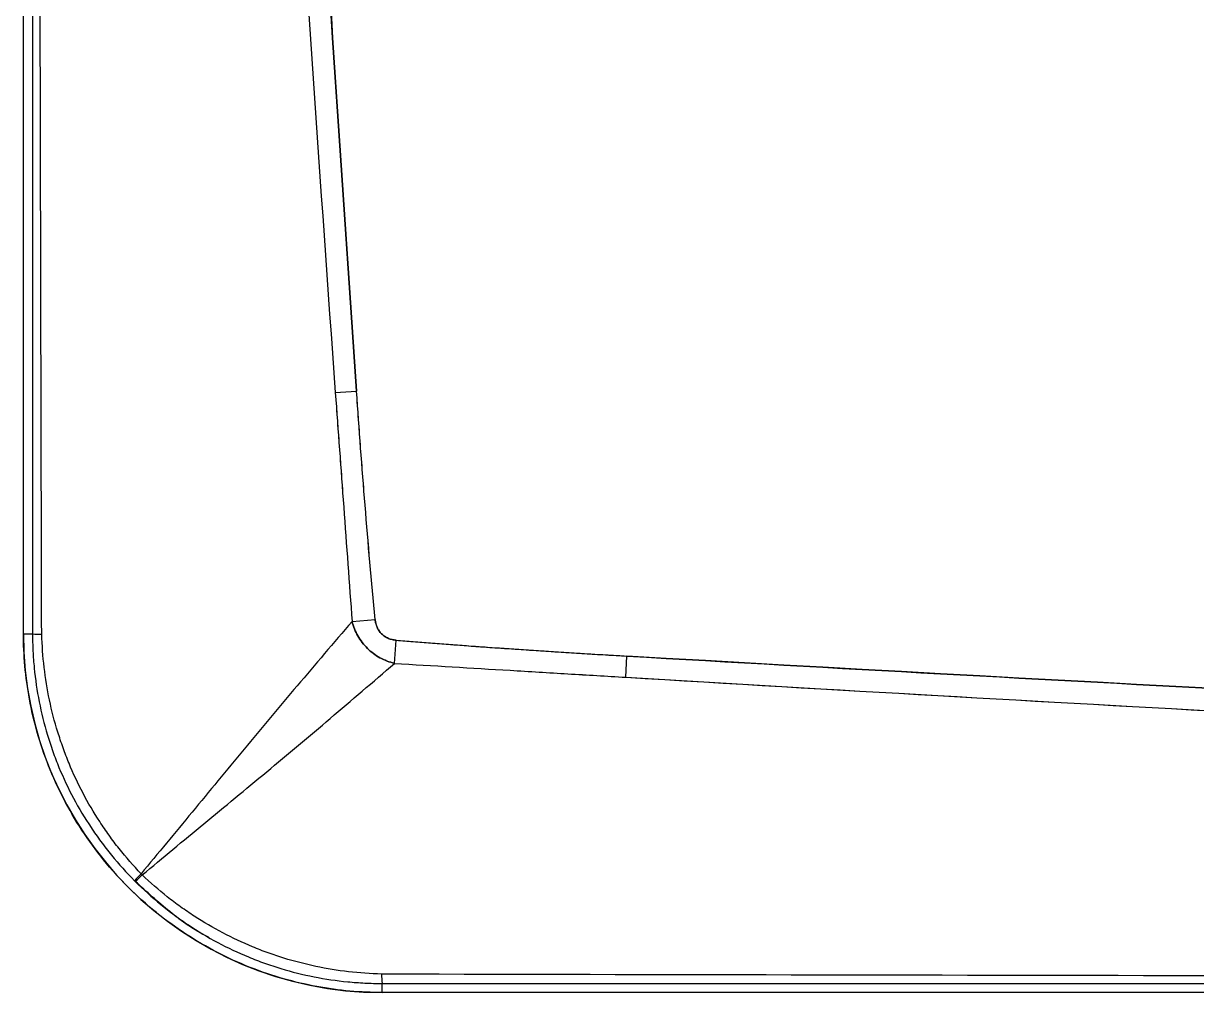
# Model space of a CAD drawing. Extents: x 398 to 508, y 623 to 782.
# Drawn here: x 398.08 to 407.56, y 643.62 to 651.45 of the extents above; entities that cross this region are included whole.
import ezdxf

# ---------------------------------------------------------------- set-up
doc = ezdxf.new("R2010")
doc.units = 0
doc.header["$MEASUREMENT"] = 0
doc.layers.add('GEOMETRY', color=2, linetype='Continuous', lineweight=25)

msp = doc.modelspace()

# ---------------------------------------------------------------- linework, layer by layer
at = {"layer": 'GEOMETRY'}
for p, q in [((398.077, 646.5191), (398.077, 731.7231)), ((400.5971, 648.468), (400.7686, 648.4801)), ((400.7329, 646.618), (400.919, 646.6359)), ((398.077, 646.5191), (398.1505, 646.5191)), ((401.0748, 646.2804), (401.0902, 646.4674)), ((402.9444, 646.1679), (402.9543, 646.3392)), ((400.975, 643.6211), (400.975, 643.6946)), ((505.179, 643.6211), (400.975, 643.6211))]:
    msp.add_line(p, q, dxfattribs=at)
for centre, radius, start, end in [((400.975, 646.5191), 2.898, 180, 270), ((398.2207, 647.1512), 0.636, 263.66961, 270.44146), ((399.6272, 643.9721), 0.8544, 134.57699, 139.73214), ((398.4424, 645.1569), 0.8341, 310.14843, 315.42985), ((401.6282, 643.7655), 0.657, 179.55985, 186.19382)]:
    msp.add_arc(centre, radius, start, end, dxfattribs=at)
for points, knots in [([(398.1505, 731.7231), (398.1506, 731.6954), (398.1506, 731.6676), (398.1506, 731.6121), (398.1506, 731.5289), (398.1506, 731.3348), (398.1506, 730.9465), (398.1507, 730.1699), (398.1509, 728.6167), (398.151, 727.2854), (398.1513, 724.6228), (398.1515, 722.8477), (398.152, 717.5224), (398.1523, 713.9723), (398.1531, 703.3218), (398.1533, 696.2214), (398.1533, 682.0207), (398.1531, 674.9204), (398.1523, 664.2699), (398.152, 660.7197), (398.1515, 655.3945), (398.1513, 653.6194), (398.151, 650.9568), (398.1509, 649.6255), (398.1507, 648.0723), (398.1506, 647.2957), (398.1506, 646.9074), (398.1506, 646.7132), (398.1506, 646.63), (398.1506, 646.5746), (398.1506, 646.5468), (398.1505, 646.5191)], [0, 0, 0, 0, 0.000977, 0.000977, 0.001953, 0.003906, 0.007813, 0.015625, 0.03125, 0.0625, 0.0625, 0.125, 0.125, 0.25, 0.25, 0.5, 0.5, 0.75, 0.75, 0.875, 0.875, 0.9375, 0.9375, 0.96875, 0.984375, 0.992187, 0.996094, 0.998047, 0.999023, 0.999023, 1, 1, 1, 1]), ([(398.1505, 731.7231), (398.1506, 731.6954), (398.1506, 731.6676), (398.1506, 731.6121), (398.1506, 731.5289), (398.1506, 731.3348), (398.1506, 730.9465), (398.1507, 730.1699), (398.1509, 728.6167), (398.151, 727.2854), (398.1513, 724.6228), (398.1515, 722.8477), (398.152, 717.5224), (398.1523, 713.9723), (398.1531, 703.3218), (398.1533, 696.2214), (398.1533, 682.0207), (398.1531, 674.9204), (398.1523, 664.2699), (398.152, 660.7197), (398.1515, 655.3945), (398.1513, 653.6194), (398.151, 650.9568), (398.1509, 649.6255), (398.1507, 648.0723), (398.1506, 647.2957), (398.1506, 646.9074), (398.1506, 646.7132), (398.1506, 646.63), (398.1506, 646.5746), (398.1506, 646.5468), (398.1505, 646.5191)], [0, 0, 0, 0, 0.000977, 0.000977, 0.001953, 0.003906, 0.007813, 0.015625, 0.03125, 0.0625, 0.0625, 0.125, 0.125, 0.25, 0.25, 0.5, 0.5, 0.75, 0.75, 0.875, 0.875, 0.9375, 0.9375, 0.96875, 0.984375, 0.992187, 0.996094, 0.998047, 0.999023, 0.999023, 1, 1, 1, 1]), ([(398.2241, 646.5723), (398.224, 646.5758), (398.2241, 646.5792), (398.224, 646.5862), (398.224, 646.5965), (398.224, 646.6208), (398.2238, 646.6693), (398.2236, 646.7662), (398.2231, 646.9601), (398.2222, 647.3479), (398.2203, 648.1236), (398.2166, 649.6748), (398.2136, 651.0045), (398.2077, 653.6638), (398.204, 655.4366), (398.1938, 660.7552), (398.1883, 664.3009), (398.1799, 671.3924), (398.177, 674.9381), (398.1733, 682.0296), (398.1724, 685.5753), (398.1724, 692.6668), (398.1733, 696.2126), (398.177, 703.304), (398.1799, 706.8498), (398.1883, 713.9412), (398.1938, 717.4869), (398.2074, 724.5784), (398.2154, 728.1241), (398.2241, 731.6699)], [0, 0, 0, 0, 0.000122, 0.000122, 0.000244, 0.000488, 0.000977, 0.001953, 0.003906, 0.007813, 0.015625, 0.03125, 0.0625, 0.0625, 0.125, 0.125, 0.25, 0.25, 0.375, 0.375, 0.5, 0.5, 0.625, 0.625, 0.75, 0.75, 0.875, 0.875, 1, 1, 1, 1]), ([(398.2241, 646.5723), (398.224, 646.5758), (398.2241, 646.5792), (398.224, 646.5862), (398.224, 646.5965), (398.224, 646.6208), (398.2238, 646.6693), (398.2236, 646.7662), (398.2231, 646.9601), (398.2222, 647.3479), (398.2203, 648.1236), (398.2166, 649.6748), (398.2136, 651.0045), (398.2077, 653.6638), (398.204, 655.4366), (398.1938, 660.7552), (398.1883, 664.3009), (398.1799, 671.3924), (398.177, 674.9381), (398.1733, 682.0296), (398.1724, 685.5753), (398.1724, 692.6668), (398.1733, 696.2126), (398.177, 703.304), (398.1799, 706.8498), (398.1883, 713.9412), (398.1938, 717.4869), (398.2074, 724.5784), (398.2154, 728.1241), (398.2241, 731.6699)], [0, 0, 0, 0, 0.000122, 0.000122, 0.000244, 0.000488, 0.000977, 0.001953, 0.003906, 0.007813, 0.015625, 0.03125, 0.0625, 0.0625, 0.125, 0.125, 0.25, 0.25, 0.375, 0.375, 0.5, 0.5, 0.625, 0.625, 0.75, 0.75, 0.875, 0.875, 1, 1, 1, 1]), ([(400.5971, 729.7736), (400.3508, 726.3911), (400.1358, 723.0074), (399.7691, 716.2376), (399.6174, 712.8514), (399.3761, 706.0768), (399.2865, 702.6883), (399.1972, 697.6037), (399.1749, 695.9086), (399.1452, 692.5178), (399.1378, 690.822), (399.1377, 685.7353), (399.1672, 682.3444), (399.2565, 677.2586), (399.2938, 675.5633), (399.3837, 672.1732), (399.4362, 670.4785), (399.6172, 665.3952), (399.769, 662.0076), (400.0441, 656.9282), (400.1437, 655.2354), (400.3586, 651.851), (400.474, 650.1593), (400.5971, 648.468)], [0, 0, 0, 0, 0.125, 0.125, 0.25, 0.25, 0.375, 0.375, 0.4375, 0.4375, 0.5, 0.5, 0.625, 0.625, 0.6875, 0.6875, 0.75, 0.75, 0.875, 0.875, 0.9375, 0.9375, 1, 1, 1, 1]), ([(400.5971, 729.7736), (400.3508, 726.3911), (400.1358, 723.0074), (399.7691, 716.2376), (399.6174, 712.8514), (399.3761, 706.0768), (399.2865, 702.6883), (399.1674, 695.9089), (399.1378, 692.5176), (399.1377, 685.7353), (399.1672, 682.3444), (399.2863, 675.5633), (399.3759, 672.1729), (399.6172, 665.3952), (399.769, 662.0076), (400.1358, 655.2351), (400.3508, 651.8504), (400.5971, 648.468)], [0, 0, 0, 0, 0.258278, 0.258278, 0.516555, 0.516555, 0.774833, 0.774833, 1.033111, 1.033111, 1.291388, 1.291388, 1.549666, 1.549666, 1.807944, 1.807944, 2.066221, 2.066221, 2.066221, 2.066221]), ([(400.7685, 729.7615), (400.531, 726.3797), (400.3247, 722.9966), (399.9733, 716.2284), (399.8281, 712.8431), (399.5971, 706.0703), (399.5112, 702.6829), (399.4255, 697.6001), (399.4041, 695.9056), (399.3755, 692.516), (399.3684, 690.8209), (399.3684, 685.7361), (399.3968, 682.3465), (399.4825, 677.2625), (399.5182, 675.5678), (399.6043, 672.1789), (399.6547, 670.4848), (399.828, 665.4031), (399.9732, 662.0165), (400.2368, 656.9384), (400.3323, 655.246), (400.5388, 651.8623), (400.6498, 650.171), (400.7686, 648.4801)], [0, 0, 0, 0, 0.125, 0.125, 0.25, 0.25, 0.375, 0.375, 0.4375, 0.4375, 0.5, 0.5, 0.625, 0.625, 0.6875, 0.6875, 0.75, 0.75, 0.875, 0.875, 0.9375, 0.9375, 1, 1, 1, 1]), ([(400.7686, 648.4801), (400.2935, 655.2438), (399.9435, 662.0153), (399.5969, 672.1786), (399.511, 675.5678), (399.3968, 682.3465), (399.3684, 685.7361), (399.3684, 692.5158), (399.3969, 695.9058), (399.5112, 702.6829), (399.5971, 706.0703), (399.9437, 716.2295), (400.2935, 722.9978), (400.7685, 729.7615)], [0.222142, 0.222142, 0.222142, 0.222142, 0.737632, 0.737632, 0.995377, 0.995377, 1.253122, 1.253122, 1.510867, 1.510867, 1.768612, 1.768612, 2.284102, 2.284102, 2.284102, 2.284102]), ([(400.5971, 648.468), (400.6027, 648.391), (400.6084, 648.3139), (400.6197, 648.1597), (400.6254, 648.0826), (400.6423, 647.8513), (400.6536, 647.6972), (400.6874, 647.2346), (400.7098, 646.9263), (400.7329, 646.618)], [0, 0, 0, 0, 0.125, 0.125, 0.25, 0.25, 0.5, 0.5, 1, 1, 1, 1]), ([(400.5971, 648.468), (400.6196, 648.1597), (400.6423, 647.8513), (400.6874, 647.2346), (400.7098, 646.9263), (400.7329, 646.618)], [0, 0, 0, 0, 0.02355962, 0.02355962, 0.04711924, 0.04711924, 0.04711924, 0.04711924]), ([(400.919, 646.6359), (400.8895, 646.9429), (400.8628, 647.2501), (400.8255, 647.7112), (400.8136, 647.865), (400.7905, 648.1725), (400.7794, 648.3263), (400.7686, 648.4801)], [0, 0, 0, 0, 0.5, 0.5, 0.75, 0.75, 1, 1, 1, 1]), ([(401.0902, 646.4674), (401.0682, 646.4692), (401.0464, 646.4741), (401.0161, 646.4867), (401.0063, 646.4918), (400.9879, 646.5039), (400.9794, 646.5107), (400.9638, 646.526), (400.9567, 646.5346), (400.9444, 646.5528), (400.9392, 646.5623), (400.9305, 646.5825), (400.927, 646.593), (400.9218, 646.6143), (400.92, 646.625), (400.919, 646.6359)], [0, 0, 0, 0, 0.25, 0.25, 0.375, 0.375, 0.5, 0.5, 0.625, 0.625, 0.75, 0.75, 0.875, 0.875, 1, 1, 1, 1]), ([(400.919, 646.6359), (400.9193, 646.6327), (400.92, 646.6262), (400.9216, 646.6167), (400.9234, 646.6074), (400.9257, 646.5983), (400.9283, 646.5894), (400.9314, 646.5808), (400.9378, 646.5649), (400.9497, 646.5429), (400.9708, 646.5176), (400.9965, 646.4969), (401.0207, 646.4842), (401.0412, 646.4767), (401.0569, 646.4724), (401.0733, 646.4692), (401.0845, 646.468), (401.0902, 646.4674)], [0, 0, 0, 0, 0.037256, 0.073873, 0.109919, 0.14546, 0.18057, 0.215322, 0.249793, 0.375861, 0.499433, 0.622813, 0.749029, 0.80975, 0.87156, 0.934854, 1, 1, 1, 1]), ([(400.7329, 646.618), (400.5829, 646.445), (400.4352, 646.2722), (400.1443, 645.9281), (400.0012, 645.7566), (399.7184, 645.416), (399.5788, 645.2468), (399.3019, 644.9113), (399.1645, 644.7452), (399.0274, 644.5807)], [0, 0, 0, 0, 0.25, 0.25, 0.5, 0.5, 0.75, 0.75, 1, 1, 1, 1]), ([(400.7329, 646.618), (400.5829, 646.445), (400.4352, 646.2722), (400.1443, 645.9281), (400.0012, 645.7566), (399.7184, 645.416), (399.5788, 645.2468), (399.3019, 644.9113), (399.1645, 644.7452), (399.0274, 644.5807)], [0, 0, 0, 0, 0.25, 0.25, 0.5, 0.5, 0.75, 0.75, 1, 1, 1, 1]), ([(401.0748, 646.2804), (401.0544, 646.2854), (401.0345, 646.2917), (400.9952, 646.3069), (400.9762, 646.3158), (400.9394, 646.3361), (400.9215, 646.3476), (400.8876, 646.3729), (400.8716, 646.3866), (400.8416, 646.4162), (400.8275, 646.4323), (400.8018, 646.4658), (400.7902, 646.4833), (400.7695, 646.5199), (400.7603, 646.539), (400.7446, 646.5779), (400.7381, 646.5978), (400.7329, 646.618)], [0, 0, 0, 0, 0.125, 0.125, 0.25, 0.25, 0.375, 0.375, 0.5, 0.5, 0.625, 0.625, 0.75, 0.75, 0.875, 0.875, 1, 1, 1, 1]), ([(400.7329, 646.618), (400.7433, 646.5777), (400.7591, 646.5382), (400.8006, 646.4651), (400.8266, 646.4311), (400.8866, 646.3718), (400.921, 646.3462), (400.9946, 646.3056), (401.0342, 646.2904), (401.0748, 646.2804)], [0, 0, 0, 0, 0.00323064, 0.00323064, 0.00646127, 0.00646127, 0.00969191, 0.00969191, 0.01292254, 0.01292254, 0.01292254, 0.01292254]), ([(400.975, 643.6211), (400.8042, 643.6211), (400.6271, 643.6363), (400.2683, 643.7027), (400.0866, 643.7539), (399.7299, 643.8952), (399.5549, 643.9852), (399.3064, 644.1476), (399.2259, 644.2063), (399.071, 644.3321), (398.9965, 644.3992), (398.8551, 644.5406), (398.788, 644.615), (398.6623, 644.7699), (398.6036, 644.8504), (398.4411, 645.099), (398.3511, 645.274), (398.2099, 645.6307), (398.1586, 645.8123), (398.0922, 646.1712), (398.077, 646.3483), (398.077, 646.5191)], [0, 0, 0, 0, 0.125, 0.125, 0.25, 0.25, 0.375, 0.375, 0.4375, 0.4375, 0.5, 0.5, 0.5625, 0.5625, 0.625, 0.625, 0.75, 0.75, 0.875, 0.875, 1, 1, 1, 1]), ([(398.1505, 646.5191), (398.1505, 646.5134), (398.1505, 646.5075), (398.1506, 646.4958), (398.1507, 646.4784), (398.1515, 646.4379), (398.1527, 646.4032), (398.156, 646.334), (398.1594, 646.288), (398.1728, 646.1507), (398.1862, 646.0599), (398.2219, 645.8796), (398.2441, 645.7902), (398.2843, 645.6572), (398.2988, 645.613), (398.33, 645.5256), (398.3466, 645.4825), (398.4346, 645.2695), (398.5209, 645.1077), (398.6486, 644.9159), (398.6751, 644.8781), (398.7302, 644.8036), (398.7589, 644.7668), (398.8471, 644.659), (398.9094, 644.5902), (398.9752, 644.5243)], [0, 0, 0, 0, 0.007812, 0.007812, 0.015625, 0.03125, 0.0625, 0.0625, 0.125, 0.125, 0.25, 0.25, 0.375, 0.375, 0.4375, 0.4375, 0.5, 0.5, 0.75, 0.75, 0.8125, 0.8125, 0.875, 0.875, 1, 1, 1, 1]), ([(399.0274, 644.5807), (398.9653, 644.6456), (398.9063, 644.7133), (398.8226, 644.8188), (398.7954, 644.8547), (398.7431, 644.9275), (398.7178, 644.9644), (398.5962, 645.1511), (398.5135, 645.3082), (398.4283, 645.5142), (398.4122, 645.5559), (398.3818, 645.6402), (398.3675, 645.6829), (398.3279, 645.8113), (398.3056, 645.8976), (398.2507, 646.1587), (398.2301, 646.3355), (398.2256, 646.5152)], [0, 0, 0, 0, 0.125, 0.125, 0.1875, 0.1875, 0.25, 0.25, 0.5, 0.5, 0.5625, 0.5625, 0.625, 0.625, 0.75, 0.75, 1, 1, 1, 1]), ([(399.0274, 644.5807), (398.9653, 644.6456), (398.9063, 644.7133), (398.8226, 644.8188), (398.7954, 644.8547), (398.7431, 644.9275), (398.7178, 644.9644), (398.5962, 645.1511), (398.5135, 645.3082), (398.4283, 645.5142), (398.4122, 645.5559), (398.3818, 645.6402), (398.3675, 645.6829), (398.3279, 645.8113), (398.3056, 645.8976), (398.2507, 646.1587), (398.2301, 646.3355), (398.2256, 646.5152)], [0, 0, 0, 0, 0.125, 0.125, 0.1875, 0.1875, 0.25, 0.25, 0.5, 0.5, 0.5625, 0.5625, 0.625, 0.625, 0.75, 0.75, 1, 1, 1, 1]), ([(401.0902, 646.4674), (401.4006, 646.4417), (401.7112, 646.4188), (402.1772, 646.3871), (402.3326, 646.377), (402.6435, 646.3575), (402.7989, 646.3483), (402.9543, 646.3392)], [0, 0, 0, 0, 0.5, 0.5, 0.75, 0.75, 1, 1, 1, 1]), ([(401.0902, 646.4674), (401.1358, 646.4637), (401.2282, 646.4561), (401.3684, 646.4451), (401.512, 646.4341), (401.659, 646.4232), (401.8093, 646.4124), (401.9629, 646.4017), (402.1199, 646.391), (402.2803, 646.3805), (402.4441, 646.37), (402.6112, 646.3596), (402.7816, 646.3493), (402.8964, 646.3426), (402.9543, 646.3392)], [0, 0, 0, 0, 0.0734891, 0.1487667, 0.2258333, 0.3046894, 0.3853352, 0.4677713, 0.5519979, 0.6380154, 0.7258241, 0.8154242, 0.9068161, 1, 1, 1, 1]), ([(399.0366, 644.5715), (399.2012, 644.7086), (399.3674, 644.8461), (399.7031, 645.1233), (399.8724, 645.2631), (400.2132, 645.5465), (400.3847, 645.69), (400.729, 645.9817), (400.9017, 646.1299), (401.0748, 646.2804)], [0, 0, 0, 0, 0.25, 0.25, 0.5, 0.5, 0.75, 0.75, 1, 1, 1, 1]), ([(399.0366, 644.5715), (399.2012, 644.7086), (399.3674, 644.8461), (399.7031, 645.1233), (399.8724, 645.2631), (400.2132, 645.5465), (400.3847, 645.69), (400.729, 645.9817), (400.9017, 646.1299), (401.0748, 646.2804)], [0, 0, 0, 0, 0.25, 0.25, 0.5, 0.5, 0.75, 0.75, 1, 1, 1, 1]), ([(401.0748, 646.2804), (401.3863, 646.2613), (401.6979, 646.2428), (402.1653, 646.2149), (402.3212, 646.2055), (402.5549, 646.1914), (402.6328, 646.1867), (402.7886, 646.1773), (402.8665, 646.1726), (402.9444, 646.1679)], [0, 0, 0, 0, 0.5, 0.5, 0.75, 0.75, 0.875, 0.875, 1, 1, 1, 1]), ([(401.0748, 646.2804), (401.3863, 646.2613), (401.6979, 646.2428), (402.3212, 646.2055), (402.6328, 646.1866), (402.9444, 646.1679)], [0, 0, 0, 0, 0.02378901, 0.02378901, 0.04757802, 0.04757802, 0.04757802, 0.04757802]), ([(402.9543, 646.3392), (406.3327, 646.1433), (409.7119, 645.9682), (416.4716, 645.659), (419.8522, 645.5249), (426.6147, 645.2968), (429.9967, 645.2028), (435.0707, 645.0911), (436.7622, 645.0587), (440.1455, 645.0036), (441.8374, 644.9809), (443.5293, 644.963)], [0, 0, 0, 0, 0.25, 0.25, 0.5, 0.5, 0.75, 0.75, 0.875, 0.875, 1, 1, 1, 1]), ([(443.5293, 644.963), (436.7614, 645.0347), (429.996, 645.1828), (416.4709, 645.639), (409.7112, 645.9474), (402.9543, 646.3392)], [0.223767, 0.223767, 0.223767, 0.223767, 0.738322, 0.738322, 1.252877, 1.252877, 1.252877, 1.252877]), ([(402.9444, 646.1679), (406.3052, 645.9659), (409.6667, 645.7847), (416.3912, 645.4638), (419.7542, 645.3242), (426.4818, 645.0865), (429.8463, 644.9883), (434.8943, 644.8714), (436.5771, 644.8375), (439.9431, 644.7797), (441.6263, 644.7558), (443.3096, 644.7368)], [0, 0, 0, 0, 0.25, 0.25, 0.5, 0.5, 0.75, 0.75, 0.875, 0.875, 1, 1, 1, 1]), ([(402.9444, 646.1679), (409.6659, 645.764), (416.3905, 645.4431), (429.8456, 644.9676), (436.5762, 644.8127), (443.3096, 644.7368)], [0, 0, 0, 0, 0.512961, 0.512961, 1.025923, 1.025923, 1.025923, 1.025923]), ([(400.9712, 643.7705), (400.7915, 643.775), (400.6147, 643.7955), (400.3536, 643.8503), (400.2673, 643.8726), (400.139, 643.9121), (400.0963, 643.9264), (400.0119, 643.9567), (399.9703, 643.9729), (399.7643, 644.058), (399.6071, 644.1406), (399.4204, 644.2621), (399.3835, 644.2874), (399.3107, 644.3397), (399.2748, 644.3668), (399.1692, 644.4504), (399.1016, 644.5094), (399.0366, 644.5715)], [0, 0, 0, 0, 0.25, 0.25, 0.375, 0.375, 0.4375, 0.4375, 0.5, 0.5, 0.75, 0.75, 0.8125, 0.8125, 0.875, 0.875, 1, 1, 1, 1]), ([(400.9712, 643.7705), (400.7915, 643.775), (400.6147, 643.7955), (400.3536, 643.8503), (400.2673, 643.8726), (400.139, 643.9121), (400.0963, 643.9264), (400.0119, 643.9567), (399.9703, 643.9729), (399.7643, 644.058), (399.6071, 644.1406), (399.4204, 644.2621), (399.3835, 644.2874), (399.3107, 644.3397), (399.2748, 644.3668), (399.1692, 644.4504), (399.1016, 644.5094), (399.0366, 644.5715)], [0, 0, 0, 0, 0.25, 0.25, 0.375, 0.375, 0.4375, 0.4375, 0.5, 0.5, 0.75, 0.75, 0.8125, 0.8125, 0.875, 0.875, 1, 1, 1, 1]), ([(398.9802, 644.5193), (398.9794, 644.5202), (398.9777, 644.5218), (398.976, 644.5235), (398.9752, 644.5243)], [0, 0, 0, 0, 0.5000026, 1, 1, 1, 1]), ([(398.9802, 644.5193), (399.046, 644.4536), (399.1149, 644.3913), (399.2227, 644.303), (399.2595, 644.2744), (399.334, 644.2192), (399.3718, 644.1927), (399.5635, 644.065), (399.7254, 643.9787), (399.9384, 643.8907), (399.9815, 643.8741), (400.0689, 643.8429), (400.1131, 643.8283), (400.2461, 643.7882), (400.3355, 643.7659), (400.5158, 643.7303), (400.6066, 643.7169), (400.7439, 643.7034), (400.7899, 643.7001), (400.8591, 643.6967), (400.8822, 643.6959), (400.9285, 643.6948), (400.9518, 643.6945), (400.975, 643.6946)], [0, 0, 0, 0, 0.125, 0.125, 0.1875, 0.1875, 0.25, 0.25, 0.5, 0.5, 0.5625, 0.5625, 0.625, 0.625, 0.75, 0.75, 0.875, 0.875, 0.9375, 0.9375, 0.96875, 0.96875, 1, 1, 1, 1]), ([(399.5788, 644.0642), (399.5746, 644.0663), (399.4602, 644.1222), (399.2539, 644.27), (399.0718, 644.4359), (398.9802, 644.5193)], [0, 0, 0, 0, 0.01858, 0.506725, 1, 1, 1, 1]), ([(401.0289, 643.769), (401.0265, 643.769), (401.0241, 643.7692), (401.0193, 643.7693), (401.0121, 643.7695), (400.9952, 643.7699), (400.9808, 643.7703), (400.9712, 643.7705)], [0, 0, 0, 0, 0.125, 0.125, 0.25, 0.5, 1, 1, 1, 1]), ([(401.0289, 643.769), (401.0265, 643.769), (401.0241, 643.7692), (401.0193, 643.7693), (401.0121, 643.7695), (400.9952, 643.7699), (400.9808, 643.7703), (400.9712, 643.7705)], [0, 0, 0, 0, 0.125, 0.125, 0.25, 0.5, 1, 1, 1, 1]), ([(400.975, 643.6946), (401.0089, 643.6946), (401.0429, 643.6946), (401.1107, 643.6946), (401.2125, 643.6946), (401.4499, 643.6946), (401.9248, 643.6947), (402.8746, 643.6948), (404.7741, 643.6949), (406.4023, 643.6951), (409.6587, 643.6954), (411.8296, 643.6955), (418.3423, 643.6961), (422.6842, 643.6964), (435.7097, 643.6971), (444.3933, 643.6974), (461.7607, 643.6974), (470.4444, 643.6971), (483.4699, 643.6964), (487.8117, 643.6961), (494.3244, 643.6955), (496.4954, 643.6954), (499.7517, 643.6951), (501.3799, 643.6949), (503.2795, 643.6948), (504.2292, 643.6947), (504.7041, 643.6946), (504.9416, 643.6946), (505.0433, 643.6946), (505.1112, 643.6946), (505.1451, 643.6946), (505.179, 643.6946)], [0, 0, 0, 0, 0.000977, 0.000977, 0.001953, 0.003906, 0.007812, 0.015625, 0.03125, 0.0625, 0.0625, 0.125, 0.125, 0.25, 0.25, 0.5, 0.5, 0.75, 0.75, 0.875, 0.875, 0.9375, 0.9375, 0.96875, 0.984375, 0.992187, 0.996094, 0.998047, 0.999023, 0.999023, 1, 1, 1, 1]), ([(400.975, 643.6946), (401.0089, 643.6946), (401.0429, 643.6946), (401.1107, 643.6946), (401.2125, 643.6946), (401.4499, 643.6946), (401.9248, 643.6947), (402.8746, 643.6948), (404.7741, 643.6949), (406.4023, 643.6951), (409.6587, 643.6954), (411.8296, 643.6955), (418.3423, 643.6961), (422.6842, 643.6964), (435.7097, 643.6971), (444.3933, 643.6974), (461.7607, 643.6974), (470.4444, 643.6971), (483.4699, 643.6964), (487.8117, 643.6961), (494.3244, 643.6955), (496.4954, 643.6954), (499.7517, 643.6951), (501.3799, 643.6949), (503.2795, 643.6948), (504.2292, 643.6947), (504.7041, 643.6946), (504.9416, 643.6946), (505.0433, 643.6946), (505.1112, 643.6946), (505.1451, 643.6946), (505.179, 643.6946)], [0, 0, 0, 0, 0.000977, 0.000977, 0.001953, 0.003906, 0.007812, 0.015625, 0.03125, 0.0625, 0.0625, 0.125, 0.125, 0.25, 0.25, 0.5, 0.5, 0.75, 0.75, 0.875, 0.875, 0.9375, 0.9375, 0.96875, 0.984375, 0.992187, 0.996094, 0.998047, 0.999023, 0.999023, 1, 1, 1, 1]), ([(505.1252, 643.769), (505.123, 643.769), (505.1209, 643.769), (505.1167, 643.769), (505.1103, 643.769), (505.0955, 643.769), (505.0659, 643.7689), (505.0066, 643.7688), (504.888, 643.7685), (504.6508, 643.7681), (504.1764, 643.7671), (503.2276, 643.7652), (501.33, 643.7615), (499.7035, 643.7584), (496.4505, 643.7524), (494.2818, 643.7486), (487.7758, 643.7383), (483.4384, 643.7327), (474.7638, 643.7241), (470.4264, 643.7212), (461.7517, 643.7173), (457.4144, 643.7165), (448.7397, 643.7165), (444.4023, 643.7173), (435.7276, 643.7212), (431.3903, 643.7241), (422.7156, 643.7327), (418.3782, 643.7383), (409.7036, 643.7521), (405.3662, 643.7602), (401.0289, 643.769)], [0, 0, 0, 0, 0.000061, 0.000061, 0.000122, 0.000244, 0.000488, 0.000977, 0.001953, 0.003906, 0.007813, 0.015625, 0.03125, 0.0625, 0.0625, 0.125, 0.125, 0.25, 0.25, 0.375, 0.375, 0.5, 0.5, 0.625, 0.625, 0.75, 0.75, 0.875, 0.875, 1, 1, 1, 1]), ([(505.1252, 643.769), (505.123, 643.769), (505.1209, 643.769), (505.1167, 643.769), (505.1103, 643.769), (505.0955, 643.769), (505.0659, 643.7689), (505.0066, 643.7688), (504.888, 643.7685), (504.6508, 643.7681), (504.1764, 643.7671), (503.2276, 643.7652), (501.33, 643.7615), (499.7035, 643.7584), (496.4505, 643.7524), (494.2818, 643.7486), (487.7758, 643.7383), (483.4384, 643.7327), (474.7638, 643.7241), (470.4264, 643.7212), (461.7517, 643.7173), (457.4144, 643.7165), (448.7397, 643.7165), (444.4023, 643.7173), (435.7276, 643.7212), (431.3903, 643.7241), (422.7156, 643.7327), (418.3782, 643.7383), (409.7036, 643.7521), (405.3662, 643.7602), (401.0289, 643.769)], [0, 0, 0, 0, 0.000061, 0.000061, 0.000122, 0.000244, 0.000488, 0.000977, 0.001953, 0.003906, 0.007813, 0.015625, 0.03125, 0.0625, 0.0625, 0.125, 0.125, 0.25, 0.25, 0.375, 0.375, 0.5, 0.5, 0.625, 0.625, 0.75, 0.75, 0.875, 0.875, 1, 1, 1, 1])]:
    msp.add_open_spline(points, degree=3, knots=knots, dxfattribs=at)
for points in [[(400.919, 646.6359), (400.86, 647.2498), (400.8118, 647.8649), (400.7686, 648.4801)], [(398.2256, 646.5152), (398.2251, 646.5343), (398.2246, 646.5533), (398.2241, 646.5723)], [(398.2256, 646.5152), (398.2251, 646.5343), (398.2246, 646.5533), (398.2241, 646.5723)], [(399.0274, 644.5807), (399.0305, 644.5776), (399.0335, 644.5746), (399.0366, 644.5715)], [(399.0274, 644.5807), (399.0305, 644.5776), (399.0335, 644.5746), (399.0366, 644.5715)], [(398.9802, 644.5193), (398.9785, 644.521), (398.9769, 644.5227), (398.9752, 644.5243)]]:
    msp.add_open_spline(points, degree=3, dxfattribs=at)

doc.saveas('drawing.dxf')
